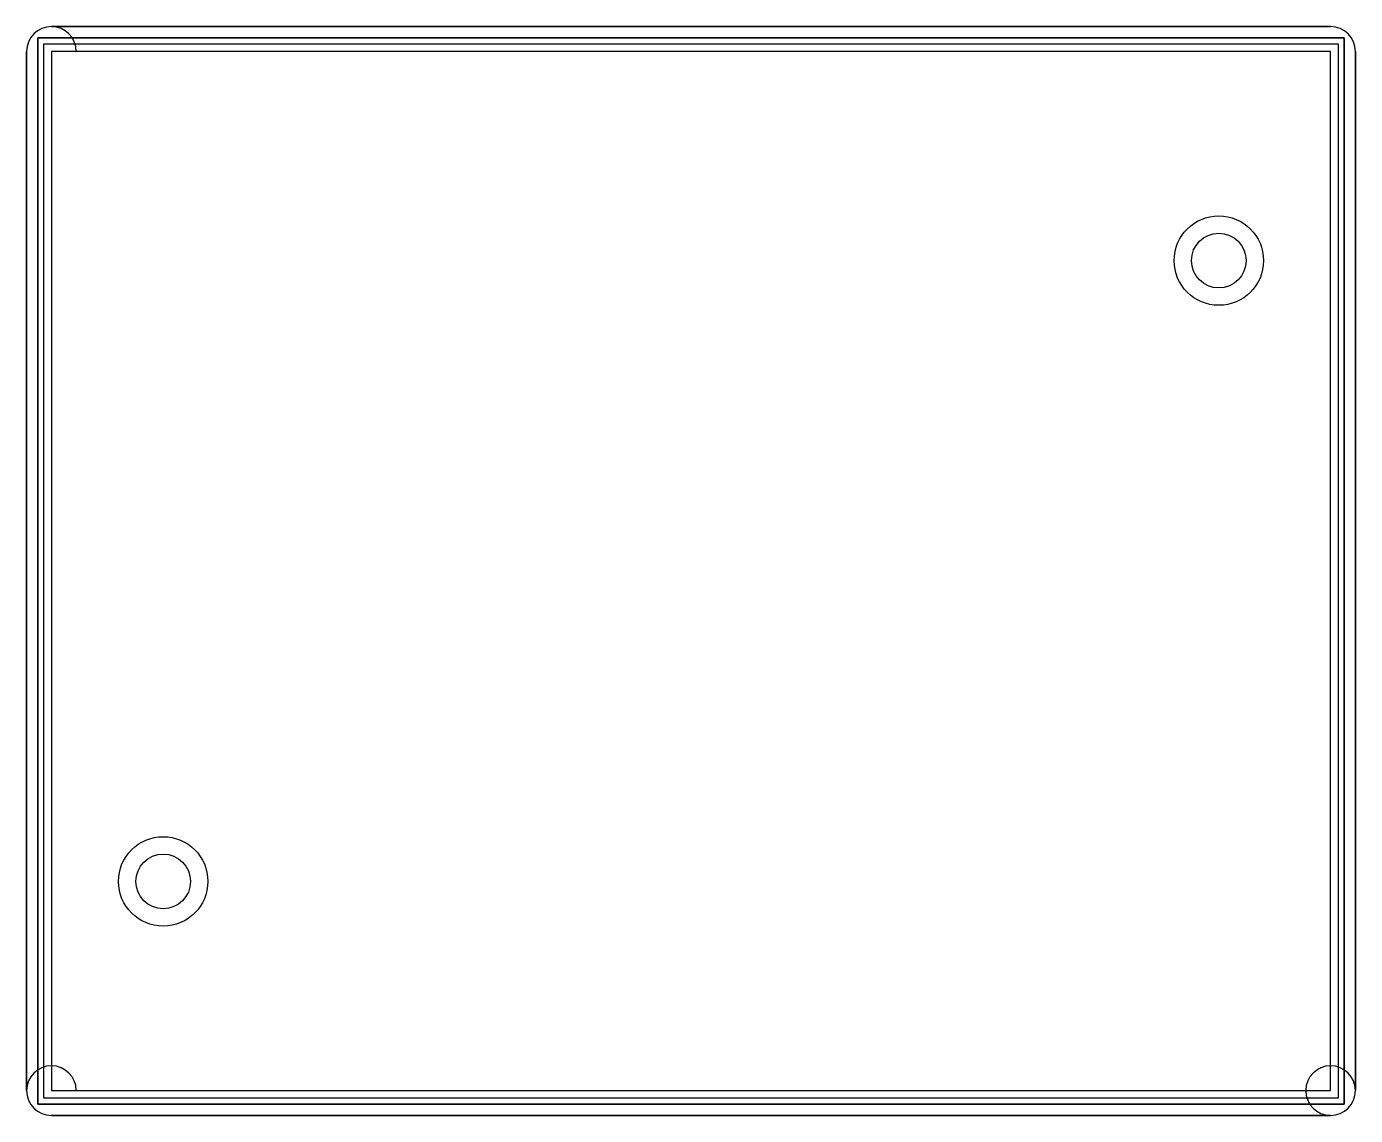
# Model space of a CAD drawing. Header units: millimetres. Extents: x -54 to 54, y -44 to 44.
import ezdxf

# ---------------------------------------------------------------- set-up
doc = ezdxf.new("R2010")
doc.units = ezdxf.units.MM
doc.layers.add('Part__Feature', color=7, linetype='CONTINUOUS')

msp = doc.modelspace()

# ---------------------------------------------------------------- linework, layer by layer
at = {"layer": 'Part__Feature'}
for p, q in [((-52.6, 42.95, 12), (52.6, 42.95, 12)), ((-52.6, 42.95, 12), (-52.6, 42.95, 14)), ((52.6, 42.95, 14), (-52.6, 42.95, 14)), ((-52.6, -42.95, 12), (-52.6, 42.95, 12)), ((-52.6, 42.95, 14), (-52.6, -42.95, 14)), ((-52.6, 42.95, 12), (-52.6, 42.95, 14)), ((-52.6, 42.95, 14), (-52.6, -42.95, 14)), ((52.6, 42.95, 14), (-52.6, 42.95, 14)), ((-52.6, 42.95, 12), (52.6, 42.95, 12)), ((-52.6, -42.95, 12), (-52.6, 42.95, 12)), ((-51.5, 43.85, 2), (51.5, 43.85, 2)), ((-51.5, 43.85, 12), (-51.5, 43.85, 2)), ((-51.5, 43.85, 2), (51.5, 43.85, 2)), ((-51.5, 43.85, 12), (-51.5, 43.85, 2)), ((51.5, 43.85, 12), (-51.5, 43.85, 12)), ((51.5, 43.85, 12), (-51.5, 43.85, 12)), ((51.5, 43.85, 2), (51.5, 43.85, 12)), ((51.5, 43.85, 2), (51.5, 43.85, 12)), ((52.6, 42.95, 12), (52.6, 42.95, 14)), ((52.6, 42.95, 12), (52.6, -42.95, 12)), ((52.6, 42.95, 12), (52.6, 42.95, 14)), ((52.6, -42.95, 14), (52.6, 42.95, 14)), ((52.6, -42.95, 14), (52.6, 42.95, 14)), ((52.6, 42.95, 12), (52.6, -42.95, 12)), ((-53.5, -41.85, 2), (-53.5, 41.85, 2)), ((-53.5, 41.85, 2), (-53.5, 41.85, 12)), ((-53.5, 41.85, 12), (-53.5, -41.85, 12)), ((-53.5, 41.85, 12), (-53.5, -41.85, 12)), ((-53.5, 41.85, 2), (-53.5, 41.85, 12)), ((-53.5, -41.85, 2), (-53.5, 41.85, 2)), ((-52.1, 42.45, 14), (52.1, 42.45, 14)), ((-52.1, -42.45, 14), (-52.1, 42.45, 14)), ((-52.1, -42.45, 1.4), (-52.1, 42.45, 1.4)), ((-52.1, 42.45, 1.4), (-52.1, 42.45, 14)), ((-52.1, -42.45, 14), (-52.1, 42.45, 14)), ((-52.1, 42.45, 1.4), (52.1, 42.45, 1.4)), ((-52.1, 42.45, 14), (52.1, 42.45, 14)), ((-52.1, 42.45, 1.4), (-52.1, 42.45, 14)), ((-52.1, 42.45, 1.4), (52.1, 42.45, 1.4)), ((-52.1, -42.45, 1.4), (-52.1, 42.45, 1.4)), ((-51.5, 41.85), (-51.5, -41.85)), ((51.5, 41.85), (-51.5, 41.85)), ((-51.5, 41.85), (-51.5, -41.85)), ((51.5, 41.85), (-51.5, 41.85)), ((51.5, -41.85), (51.5, 41.85)), ((51.5, -41.85), (51.5, 41.85)), ((52.1, 42.45, 14), (52.1, -42.45, 14)), ((52.1, 42.45, 1.4), (52.1, 42.45, 14)), ((52.1, 42.45, 1.4), (52.1, -42.45, 1.4)), ((52.1, 42.45, 14), (52.1, -42.45, 14)), ((52.1, 42.45, 1.4), (52.1, 42.45, 14)), ((52.1, 42.45, 1.4), (52.1, -42.45, 1.4)), ((53.5, 41.85, 2), (53.5, -41.85, 2)), ((53.5, 41.85, 12), (53.5, 41.85, 2)), ((53.5, 41.85, 2), (53.5, -41.85, 2)), ((53.5, 41.85, 12), (53.5, 41.85, 2)), ((53.5, -41.85, 12), (53.5, 41.85, 12)), ((53.5, -41.85, 12), (53.5, 41.85, 12)), ((38.9, 25, 1.4), (38.9, 25, 12)), ((38.9, 25, 1.4), (38.9, 25, 12)), ((40.3, 25, 12), (40.3, 25)), ((40.3, 25, 12), (40.3, 25)), ((-46.1, -25, 1.4), (-46.1, -25, 12)), ((-46.1, -25, 1.4), (-46.1, -25, 12)), ((-44.7, -25, 12), (-44.7, -25)), ((-44.7, -25, 12), (-44.7, -25)), ((-53.5, -41.85, 12), (-53.5, -41.85, 2)), ((-53.5, -41.85, 12), (-53.5, -41.85, 2)), ((52.1, -42.45, 14), (-52.1, -42.45, 14)), ((52.1, -42.45, 1.4), (-52.1, -42.45, 1.4)), ((-52.1, -42.45, 1.4), (-52.1, -42.45, 14)), ((52.1, -42.45, 14), (-52.1, -42.45, 14)), ((-52.1, -42.45, 1.4), (-52.1, -42.45, 14)), ((52.1, -42.45, 1.4), (-52.1, -42.45, 1.4)), ((-51.5, -41.85), (51.5, -41.85)), ((-51.5, -41.85), (51.5, -41.85)), ((52.1, -42.45, 1.4), (52.1, -42.45, 14)), ((52.1, -42.45, 1.4), (52.1, -42.45, 14)), ((53.5, -41.85, 2), (53.5, -41.85, 12)), ((53.5, -41.85, 2), (53.5, -41.85, 12)), ((52.6, -42.95, 12), (-52.6, -42.95, 12)), ((-52.6, -42.95, 14), (52.6, -42.95, 14)), ((-52.6, -42.95, 12), (-52.6, -42.95, 14)), ((-52.6, -42.95, 12), (-52.6, -42.95, 14)), ((-52.6, -42.95, 14), (52.6, -42.95, 14)), ((52.6, -42.95, 12), (-52.6, -42.95, 12)), ((51.5, -43.85, 2), (-51.5, -43.85, 2)), ((-51.5, -43.85, 2), (-51.5, -43.85, 12)), ((-51.5, -43.85, 12), (51.5, -43.85, 12)), ((-51.5, -43.85, 12), (51.5, -43.85, 12)), ((-51.5, -43.85, 2), (-51.5, -43.85, 12)), ((51.5, -43.85, 2), (-51.5, -43.85, 2)), ((51.5, -43.85, 12), (51.5, -43.85, 2)), ((51.5, -43.85, 12), (51.5, -43.85, 2)), ((52.6, -42.95, 12), (52.6, -42.95, 14)), ((52.6, -42.95, 12), (52.6, -42.95, 14))]:
    msp.add_line(p, q, dxfattribs=at)
for centre, radius in [((42.5, 25, 1.4), 3.6), ((42.5, 25, 12), 3.6), ((42.5, 25, 1.4), 3.6), ((42.5, 25, 12), 3.6), ((42.5, 25), 2.2), ((42.5, 25), 2.2), ((42.5, 25, 12), 2.2), ((42.5, 25, 12), 2.2), ((-42.5, -25, 1.4), 3.6), ((-42.5, -25, 12), 3.6), ((-42.5, -25, 1.4), 3.6), ((-42.5, -25, 12), 3.6), ((-42.5, -25), 2.2), ((-42.5, -25, 12), 2.2), ((-42.5, -25), 2.2), ((-42.5, -25, 12), 2.2)]:
    msp.add_circle(centre, radius, dxfattribs=at)
for centre, radius, start, end in [((-51.5, 41.85, 2), 2, 90, 180), ((-51.5, 41.85, 12), 2, 90, 180), ((-51.5, 41.85, 2), 2, 90, 180), ((-51.5, 41.85, 12), 2, 90, 180), ((-51.5, 41.85, 2), 2, 0, 90), ((-51.5, 41.85, 2), 2, 0, 90), ((51.5, 41.85, 2), 2, 0, 0), ((51.5, 41.85, 2), 2, 0, 0), ((51.5, 41.85, 2), 2, 0, 90), ((51.5, 41.85, 12), 2, 0, 90), ((51.5, 41.85, 2), 2, 0, 90), ((51.5, 41.85, 12), 2, 0, 90), ((-51.5, 41.85, 2), 0, 90, 180), ((-51.5, 41.85, 2), 0, 90, 180), ((51.5, 41.85, 2), 0, 0, 90), ((51.5, 41.85, 2), 0, 0, 90), ((-51.5, -41.85, 2), 2, 0, 180), ((-51.5, -41.85, 2), 2, 0, 180), ((51.5, -41.85, 2), 2, 0, -90), ((51.5, -41.85, 2), 2, 0, -90), ((-51.5, -41.85, 2), 2, 180, -90), ((-51.5, -41.85, 12), 2, 180, -90), ((-51.5, -41.85, 2), 2, 180, -90), ((-51.5, -41.85, 12), 2, 180, -90), ((-51.5, -41.85, 2), 0, -90, 0), ((-51.5, -41.85, 2), 0, -90, 0), ((51.5, -41.85, 2), 0, -90, 0), ((51.5, -41.85, 2), 2, -90, 0), ((51.5, -41.85, 2), 0, -90, 0), ((51.5, -41.85, 12), 2, -90, 0), ((51.5, -41.85, 2), 2, -90, 0), ((51.5, -41.85, 12), 2, -90, 0)]:
    msp.add_arc(centre, radius, start, end, dxfattribs=at)

doc.saveas('drawing.dxf')
